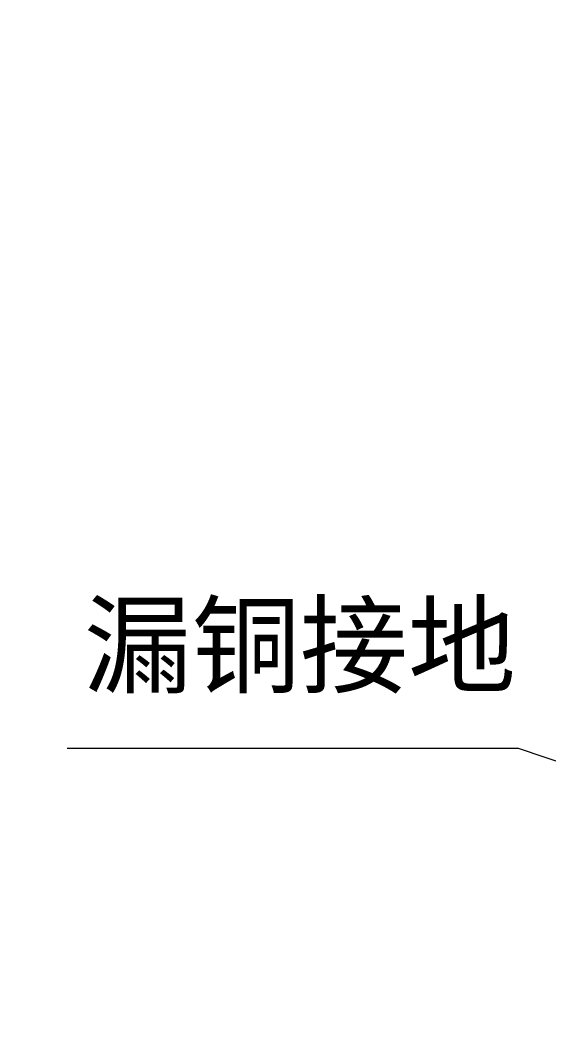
# Model space of a CAD drawing. Header units: inches. Extents: x 265 to 1423, y -753 to -394.
# Drawn here: x 1121.25 to 1131.81, y -590.69 to -570.27 of the extents above; entities that cross this region are included whole.
import ezdxf

# ---------------------------------------------------------------- set-up
doc = ezdxf.new("R2010")
doc.units = ezdxf.units.IN
doc.header["$LTSCALE"] = 0.909449
doc.header["$MEASUREMENT"] = 0
doc.header["$PDMODE"] = 3
doc.header["$PDSIZE"] = 0.3125
doc.layers.get('0').update_dxf_attribs({"linetype": 'CONTINUOUS'})
doc.layers.get('Defpoints').update_dxf_attribs({"linetype": 'CONTINUOUS'})
doc.layers.add('DIM（标注）', color=3, linetype='CONTINUOUS')
doc.styles.add('CCN-1', font='SimSun.ttf', dxfattribs={"width": 0.85})
doc.styles.add('TITLE', font='arial.ttf')
doc.styles.add('宋', font='SimSun.ttf', dxfattribs={"height": 2})
doc.styles.add('宋体', font='SimSun.ttf', dxfattribs={"width": 0.8})
doc.dimstyles.new('DIM-CCN', dxfattribs={"dimscale": 0.9, "dimtxt": 1.7, "dimasz": 1.8, "dimexe": 1.5, "dimexo": 0.5, "dimgap": 0.3, "dimtad": 1, "dimzin": 0, "dimdsep": 46, "dimtxsty": 'CCN-1', "dimblk": 'OPEN30', "dimcen": 0.05, "dimclrd": 256, "dimclre": 256, "dimclrt": 256, "dimadec": 0, "dimazin": 0, "dimtfac": 1, "dimtofl": 0, "dimtmove": 0, "dimatfit": 3, "dimldrblk": 'OPEN30', "dimfxl": 1, "dimtolj": 1, "dimtzin": 0, "dimlwd": -1, "dimlwe": -1, "dimarcsym": 0})
doc.dimstyles.new('ISO-25$7', dxfattribs={"dimscale": 0.5, "dimtxt": 2.5, "dimasz": 2, "dimexe": 1.25, "dimexo": 0.625, "dimtad": 0, "dimdsep": 46, "dimtxsty": 'TITLE', "dimcen": 2.5, "dimclrd": 7, "dimclre": 256, "dimclrt": 7, "dimadec": 0, "dimazin": 0, "dimtfac": 1, "dimtmove": 0, "dimatfit": 0, "dimfxl": 1, "dimlwd": 9, "dimlwe": 9, "dimarcsym": 0})

# ---------------------------------------------------------------- blocks, each defined once
blk = doc.blocks.new('*D173')
at = {"layer": 'Defpoints', "color": 0, "transparency": 16777216}
for p in [(1100.264, -545.595), (1158.268, -545.595), (1137.248, -606.521)]:
    blk.add_point(p, dxfattribs=at)
at = {"layer": 'DIM（标注）', "transparency": 16777216}
for p, q in [((1157.818, -545.595), (1099.364, -545.595)), ((1100.264, -604.271), (1100.264, -547.845)), ((1136.798, -606.521), (1099.364, -606.521))]:
    blk.add_line(p, q, dxfattribs=at)
for points in [[(1099.889, -547.845), (1100.639, -547.845), (1100.264, -545.595)], [(1099.889, -604.271), (1100.639, -604.271), (1100.264, -606.521)]]:
    blk.add_solid(points, dxfattribs=at)
at = {"layer": 'DIM（标注）', "transparency": 16777216, "insert": (1098.781, -576.058), "char_height": 2.25, "attachment_point": 5, "rotation": 90, "style": '宋体'}
blk.add_mtext('\\A1;60.93%%P0.5', dxfattribs=at)
blk = doc.blocks.new('_Open30')
at = {"color": 0, "linetype": 'ByBlock', "lineweight": -2}
for p, q in [((-1, 0.2679), (0, 0)), ((0, 0), (-1, -0.2679)), ((0, 0), (-1, 0))]:
    blk.add_line(p, q, dxfattribs=at)

msp = doc.modelspace()

# ---------------------------------------------------------------- texts
at = {"layer": 'DIM（标注）', "insert": (1131.161, -581.959), "char_height": 1.584, "width": 35.07847, "attachment_point": 3, "line_spacing_factor": 0.9, "style": '宋'}
msp.add_mtext('{\\C3;漏铜接地}', dxfattribs=at)

# ---------------------------------------------------------------- dimensions: what is measured, and where the dimension line sits
at = {"layer": 'DIM（标注）'}
dim = msp.add_linear_dim(base=(1100.264, -545.595), p1=(1137.248, -606.521), p2=(1158.268, -545.595), angle=90, text='<>%%P0.5', dimstyle='DIM-CCN', override={"dimtxt": 2.5, "dimasz": 2.5, "dimexe": 1, "dimtxsty": '宋体', "dimsah": 1}, dxfattribs=at)
dim.commit()
dim.dimension.update_dxf_attribs({"geometry": '*D173', "text_midpoint": (1098.781, -576.058)})

# ---------------------------------------------------------------- leaders
msp.add_leader([(1138.018, -587.133, 0), (1131.213, -584.813, 0), (1122.188, -584.813, 0)], dimstyle='ISO-25$7', override={"dimasz": 4, "dimclrd": 3})

doc.saveas('drawing.dxf')
